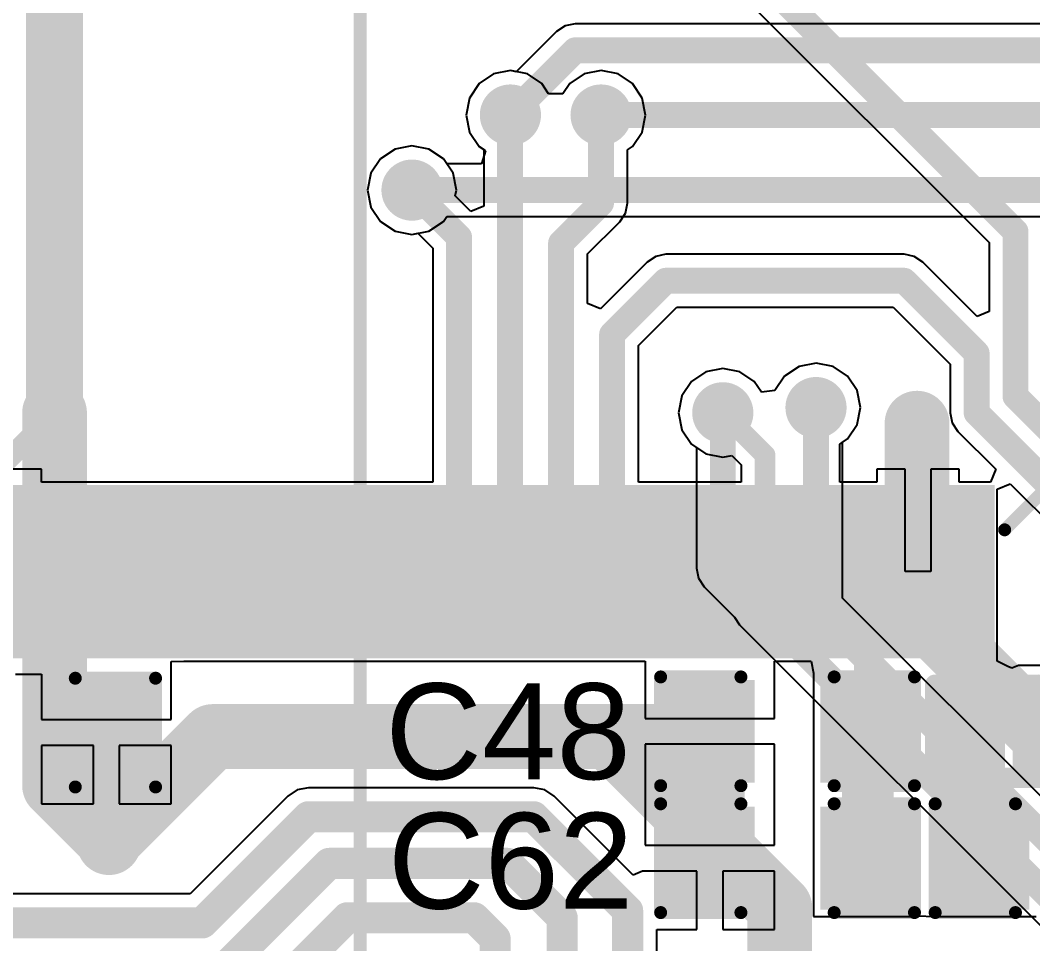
# Model space of a CAD drawing. Header units: millimetres. Extents: x -0.27 to 4.7, y -0.39 to 2.83.
# Drawn here: x 2.8507 to 3.2417, y 0.847 to 1.2036 of the extents above; entities that cross this region are included whole.
import ezdxf

# ---------------------------------------------------------------- set-up
doc = ezdxf.new("R2010")
doc.units = ezdxf.units.MM
doc.header["$MEASUREMENT"] = 0
for name, color, linetype in [('BottomLayer', 5, 'Continuous'), ('BottomSolder', 6, 'Continuous'), ('TopLayer', 1, 'Continuous'), ('TopOverlay', 2, 'Continuous'), ('TopPaste', 8, 'Continuous'), ('TopSolder', 216, 'Continuous'), ('ViaHoleLayer', 16, 'Continuous')]:
    doc.layers.add(name, color=color, linetype=linetype)
doc.styles.add('Arial', font='arial.ttf', dxfattribs={"height": 0.2})

# ---------------------------------------------------------------- blocks, each defined once
blk = doc.blocks.new('ZIO_101954_8')
at = {"layer": 'TopOverlay', "const_width": 0.005}
blk.add_lwpolyline([(0.719, -1.74), (0.719, 0.057)], dxfattribs=at)
blk = doc.blocks.new('IND_0402_11')
at = {"layer": 'TopLayer'}
for points in [[(-0.02165, 0.01181), (-0.00591, 0.01181), (-0.00591, -0.01181), (-0.02165, -0.01181)], [(0.00591, 0.01181), (0.02165, 0.01181), (0.02165, -0.01181), (0.00591, -0.01181)]]:
    blk.add_hatch(color=1, dxfattribs=at).paths.add_polyline_path(points)
at = {"layer": 'TopPaste'}
for points in [[(-0.02165, 0.01181), (-0.00591, 0.01181), (-0.00591, -0.01181), (-0.02165, -0.01181)], [(0.00591, 0.01181), (0.02165, 0.01181), (0.02165, -0.01181), (0.00591, -0.01181)]]:
    blk.add_hatch(color=8, dxfattribs=at).paths.add_polyline_path(points)
at = {"layer": 'TopSolder'}
for points in [[(-0.02565, 0.01581), (-0.00191, 0.01581), (-0.00191, -0.01581), (-0.02565, -0.01581)], [(0.00191, 0.01581), (0.02565, 0.01581), (0.02565, -0.01581), (0.00191, -0.01581)]]:
    blk.add_hatch(color=216, dxfattribs=at).paths.add_polyline_path(points)
at = {"layer": 'TopOverlay', "const_width": 0.00787}
for points in [[(-0.028, 0.018), (-0.028, -0.018)], [(-0.012, 0.018), (-0.028, 0.018)], [(0.028, 0.018), (-0.012, 0.018)], [(0.028, 0.018), (0.028, -0.018)], [(-0.012, -0.018), (-0.028, -0.018)], [(0.028, -0.018), (-0.012, -0.018)]]:
    blk.add_lwpolyline(points, dxfattribs=at)
at = {"layer": 'TopOverlay', "const_width": 0.00394}
for points in [[(-0.02997, 0.018, 1), (-0.02603, 0.018, 1)], [(-0.02997, 0.018, 1), (-0.02603, 0.018, 1)], [(-0.01397, 0.018, 1), (-0.01003, 0.018, 1)], [(-0.01397, 0.018, 1), (-0.01003, 0.018, 1)], [(0.02603, 0.018, 1), (0.02997, 0.018, 1)], [(0.02603, 0.018, 1), (0.02997, 0.018, 1)], [(-0.02997, -0.018, 1), (-0.02603, -0.018, 1)], [(-0.02997, -0.018, 1), (-0.02603, -0.018, 1)], [(-0.01397, -0.018, 1), (-0.01003, -0.018, 1)], [(-0.01397, -0.018, 1), (-0.01003, -0.018, 1)], [(0.02603, -0.018, 1), (0.02997, -0.018, 1)], [(0.02603, -0.018, 1), (0.02997, -0.018, 1)]]:
    blk.add_lwpolyline(points, format="xyb", close=True, dxfattribs=at)
blk = doc.blocks.new('C___0603_12')
at = {"layer": 'TopLayer'}
for points in [[(-0.015, 0.0175), (-0.015, -0.0175), (-0.045, -0.0175), (-0.045, 0.0175)], [(0.045, 0.0175), (0.045, -0.0175), (0.015, -0.0175), (0.015, 0.0175)]]:
    blk.add_hatch(color=1, dxfattribs=at).paths.add_polyline_path(points)
at = {"layer": 'TopPaste'}
for points in [[(-0.015, 0.0175), (-0.015, -0.0175), (-0.045, -0.0175), (-0.045, 0.0175)], [(0.045, 0.0175), (0.045, -0.0175), (0.015, -0.0175), (0.015, 0.0175)]]:
    blk.add_hatch(color=8, dxfattribs=at).paths.add_polyline_path(points)
at = {"layer": 'TopSolder'}
for points in [[(-0.01264, 0.01986), (-0.01264, -0.01986), (-0.04736, -0.01986), (-0.04736, 0.01986)], [(0.04736, 0.01986), (0.04736, -0.01986), (0.01264, -0.01986), (0.01264, 0.01986)]]:
    blk.add_hatch(color=216, dxfattribs=at).paths.add_polyline_path(points)
at = {"layer": 'TopOverlay', "const_width": 0.005}
for points in [[(-0.049, 0.021), (-0.049, -0.021)], [(-0.018, 0.021), (-0.049, 0.021)], [(0.049, 0.021), (0.018, 0.021)], [(0.049, 0.021), (0.049, -0.021)], [(-0.018, -0.021), (-0.049, -0.021)], [(0.049, -0.021), (0.018, -0.021)]]:
    blk.add_lwpolyline(points, dxfattribs=at)
at = {"layer": 'TopOverlay', "const_width": 0.0025}
for points in [[(-0.05025, 0.021, 1), (-0.04775, 0.021, 1)], [(-0.05025, 0.021, 1), (-0.04775, 0.021, 1)], [(-0.01925, 0.021, 1), (-0.01675, 0.021, 1)], [(0.01675, 0.021, 1), (0.01925, 0.021, 1)], [(0.04775, 0.021, 1), (0.05025, 0.021, 1)], [(0.04775, 0.021, 1), (0.05025, 0.021, 1)], [(-0.05025, -0.021, 1), (-0.04775, -0.021, 1)], [(-0.05025, -0.021, 1), (-0.04775, -0.021, 1)], [(-0.01925, -0.021, 1), (-0.01675, -0.021, 1)], [(0.01675, -0.021, 1), (0.01925, -0.021, 1)], [(0.04775, -0.021, 1), (0.05025, -0.021, 1)], [(0.04775, -0.021, 1), (0.05025, -0.021, 1)]]:
    blk.add_lwpolyline(points, format="xyb", close=True, dxfattribs=at)
blk = doc.blocks.new('C___0603_14')
at = {"layer": 'TopLayer'}
for points in [[(-0.015, 0.0175), (-0.015, -0.0175), (-0.045, -0.0175), (-0.045, 0.0175)], [(0.045, 0.0175), (0.045, -0.0175), (0.015, -0.0175), (0.015, 0.0175)]]:
    blk.add_hatch(color=1, dxfattribs=at).paths.add_polyline_path(points)
at = {"layer": 'TopPaste'}
for points in [[(-0.015, 0.0175), (-0.015, -0.0175), (-0.045, -0.0175), (-0.045, 0.0175)], [(0.045, 0.0175), (0.045, -0.0175), (0.015, -0.0175), (0.015, 0.0175)]]:
    blk.add_hatch(color=8, dxfattribs=at).paths.add_polyline_path(points)
at = {"layer": 'TopSolder'}
for points in [[(-0.01264, 0.01986), (-0.01264, -0.01986), (-0.04736, -0.01986), (-0.04736, 0.01986)], [(0.04736, 0.01986), (0.04736, -0.01986), (0.01264, -0.01986), (0.01264, 0.01986)]]:
    blk.add_hatch(color=216, dxfattribs=at).paths.add_polyline_path(points)
at = {"layer": 'TopOverlay', "const_width": 0.005}
for points in [[(-0.049, -0.021), (-0.049, 0.021)], [(-0.049, 0.021), (-0.018, 0.021)], [(0.018, 0.021), (0.049, 0.021)], [(0.049, -0.021), (0.049, 0.021)], [(-0.049, -0.021), (-0.018, -0.021)], [(0.018, -0.021), (0.049, -0.021)]]:
    blk.add_lwpolyline(points, dxfattribs=at)
at = {"layer": 'TopOverlay', "const_width": 0.0025}
for points in [[(-0.05025, 0.021, 1), (-0.04775, 0.021, 1)], [(-0.05025, 0.021, 1), (-0.04775, 0.021, 1)], [(-0.01925, 0.021, 1), (-0.01675, 0.021, 1)], [(0.01675, 0.021, 1), (0.01925, 0.021, 1)], [(0.04775, 0.021, 1), (0.05025, 0.021, 1)], [(0.04775, 0.021, 1), (0.05025, 0.021, 1)], [(-0.05025, -0.021, 1), (-0.04775, -0.021, 1)], [(-0.05025, -0.021, 1), (-0.04775, -0.021, 1)], [(-0.01925, -0.021, 1), (-0.01675, -0.021, 1)], [(0.01675, -0.021, 1), (0.01925, -0.021, 1)], [(0.04775, -0.021, 1), (0.05025, -0.021, 1)], [(0.04775, -0.021, 1), (0.05025, -0.021, 1)]]:
    blk.add_lwpolyline(points, format="xyb", close=True, dxfattribs=at)
blk = doc.blocks.new('TQFP_100_14_14__45')
at = {"layer": 'TopLayer'}
for points in [[(-0.23031, 0.33268), (-0.23031, 0.27362), (-0.24213, 0.27362), (-0.24213, 0.33268)], [(-0.21063, 0.33268), (-0.21063, 0.27362), (-0.22244, 0.27362), (-0.22244, 0.33268)], [(-0.19094, 0.33268), (-0.19094, 0.27362), (-0.20276, 0.27362), (-0.20276, 0.33268)], [(-0.17126, 0.33268), (-0.17126, 0.27362), (-0.18307, 0.27362), (-0.18307, 0.33268)], [(-0.15157, 0.33268), (-0.15157, 0.27362), (-0.16339, 0.27362), (-0.16339, 0.33268)], [(-0.13189, 0.33268), (-0.13189, 0.27362), (-0.1437, 0.27362), (-0.1437, 0.33268)], [(-0.1122, 0.33268), (-0.1122, 0.27362), (-0.12402, 0.27362), (-0.12402, 0.33268)], [(-0.09252, 0.33268), (-0.09252, 0.27362), (-0.10433, 0.27362), (-0.10433, 0.33268)], [(-0.07283, 0.33268), (-0.07283, 0.27362), (-0.08465, 0.27362), (-0.08465, 0.33268)], [(-0.05315, 0.33268), (-0.05315, 0.27362), (-0.06496, 0.27362), (-0.06496, 0.33268)], [(-0.03346, 0.33268), (-0.03346, 0.27362), (-0.04528, 0.27362), (-0.04528, 0.33268)], [(-0.01378, 0.33268), (-0.01378, 0.27362), (-0.02559, 0.27362), (-0.02559, 0.33268)], [(0.00591, 0.33268), (0.00591, 0.27362), (-0.00591, 0.27362), (-0.00591, 0.33268)], [(0.02559, 0.33268), (0.02559, 0.27362), (0.01378, 0.27362), (0.01378, 0.33268)], [(0.04528, 0.33268), (0.04528, 0.27362), (0.03346, 0.27362), (0.03346, 0.33268)], [(0.06496, 0.33268), (0.06496, 0.27362), (0.05315, 0.27362), (0.05315, 0.33268)], [(0.08465, 0.33268), (0.08465, 0.27362), (0.07283, 0.27362), (0.07283, 0.33268)], [(0.10433, 0.33268), (0.10433, 0.27362), (0.09252, 0.27362), (0.09252, 0.33268)], [(0.12402, 0.33268), (0.12402, 0.27362), (0.1122, 0.27362), (0.1122, 0.33268)]]:
    blk.add_hatch(color=1, dxfattribs=at).paths.add_polyline_path(points)
at = {"layer": 'TopPaste'}
for points in [[(-0.23031, 0.33268), (-0.23031, 0.27362), (-0.24213, 0.27362), (-0.24213, 0.33268)], [(-0.21063, 0.33268), (-0.21063, 0.27362), (-0.22244, 0.27362), (-0.22244, 0.33268)], [(-0.19094, 0.33268), (-0.19094, 0.27362), (-0.20276, 0.27362), (-0.20276, 0.33268)], [(-0.17126, 0.33268), (-0.17126, 0.27362), (-0.18307, 0.27362), (-0.18307, 0.33268)], [(-0.15157, 0.33268), (-0.15157, 0.27362), (-0.16339, 0.27362), (-0.16339, 0.33268)], [(-0.13189, 0.33268), (-0.13189, 0.27362), (-0.1437, 0.27362), (-0.1437, 0.33268)], [(-0.1122, 0.33268), (-0.1122, 0.27362), (-0.12402, 0.27362), (-0.12402, 0.33268)], [(-0.09252, 0.33268), (-0.09252, 0.27362), (-0.10433, 0.27362), (-0.10433, 0.33268)], [(-0.07283, 0.33268), (-0.07283, 0.27362), (-0.08465, 0.27362), (-0.08465, 0.33268)], [(-0.05315, 0.33268), (-0.05315, 0.27362), (-0.06496, 0.27362), (-0.06496, 0.33268)], [(-0.03346, 0.33268), (-0.03346, 0.27362), (-0.04528, 0.27362), (-0.04528, 0.33268)], [(-0.01378, 0.33268), (-0.01378, 0.27362), (-0.02559, 0.27362), (-0.02559, 0.33268)], [(0.00591, 0.33268), (0.00591, 0.27362), (-0.00591, 0.27362), (-0.00591, 0.33268)], [(0.02559, 0.33268), (0.02559, 0.27362), (0.01378, 0.27362), (0.01378, 0.33268)], [(0.04528, 0.33268), (0.04528, 0.27362), (0.03346, 0.27362), (0.03346, 0.33268)], [(0.06496, 0.33268), (0.06496, 0.27362), (0.05315, 0.27362), (0.05315, 0.33268)], [(0.08465, 0.33268), (0.08465, 0.27362), (0.07283, 0.27362), (0.07283, 0.33268)], [(0.10433, 0.33268), (0.10433, 0.27362), (0.09252, 0.27362), (0.09252, 0.33268)], [(0.12402, 0.33268), (0.12402, 0.27362), (0.1122, 0.27362), (0.1122, 0.33268)]]:
    blk.add_hatch(color=8, dxfattribs=at).paths.add_polyline_path(points)
at = {"layer": 'TopSolder'}
for points in [[(-0.22631, 0.33668), (-0.22631, 0.26962), (-0.24613, 0.26962), (-0.24613, 0.33668)], [(-0.20663, 0.33668), (-0.20663, 0.26962), (-0.22644, 0.26962), (-0.22644, 0.33668)], [(-0.18694, 0.33668), (-0.18694, 0.26962), (-0.20676, 0.26962), (-0.20676, 0.33668)], [(-0.16726, 0.33668), (-0.16726, 0.26962), (-0.18707, 0.26962), (-0.18707, 0.33668)], [(-0.14757, 0.33668), (-0.14757, 0.26962), (-0.16739, 0.26962), (-0.16739, 0.33668)], [(-0.12789, 0.33668), (-0.12789, 0.26962), (-0.1477, 0.26962), (-0.1477, 0.33668)], [(-0.1082, 0.33668), (-0.1082, 0.26962), (-0.12802, 0.26962), (-0.12802, 0.33668)], [(-0.08852, 0.33668), (-0.08852, 0.26962), (-0.10833, 0.26962), (-0.10833, 0.33668)], [(-0.06883, 0.33668), (-0.06883, 0.26962), (-0.08865, 0.26962), (-0.08865, 0.33668)], [(-0.04915, 0.33668), (-0.04915, 0.26962), (-0.06896, 0.26962), (-0.06896, 0.33668)], [(-0.02946, 0.33668), (-0.02946, 0.26962), (-0.04928, 0.26962), (-0.04928, 0.33668)], [(-0.00978, 0.33668), (-0.00978, 0.26962), (-0.02959, 0.26962), (-0.02959, 0.33668)], [(0.00991, 0.33668), (0.00991, 0.26962), (-0.00991, 0.26962), (-0.00991, 0.33668)], [(0.02959, 0.33668), (0.02959, 0.26962), (0.00978, 0.26962), (0.00978, 0.33668)], [(0.04928, 0.33668), (0.04928, 0.26962), (0.02946, 0.26962), (0.02946, 0.33668)], [(0.06896, 0.33668), (0.06896, 0.26962), (0.04915, 0.26962), (0.04915, 0.33668)], [(0.08865, 0.33668), (0.08865, 0.26962), (0.06883, 0.26962), (0.06883, 0.33668)], [(0.10833, 0.33668), (0.10833, 0.26962), (0.08852, 0.26962), (0.08852, 0.33668)], [(0.12802, 0.33668), (0.12802, 0.26962), (0.1082, 0.26962), (0.1082, 0.33668)], [(0.1477, 0.33668), (0.1477, 0.26962), (0.12789, 0.26962), (0.12789, 0.33668)]]:
    blk.add_hatch(color=216, dxfattribs=at).paths.add_polyline_path(points)
at = {"layer": 'TopOverlay', "const_width": 0.005}
blk.add_lwpolyline([(-0.25, 0.287), (-0.284, 0.253)], dxfattribs=at)
at = {"layer": 'TopOverlay', "const_width": 0.0025}
blk.add_lwpolyline([(-0.25125, 0.287, 1), (-0.24875, 0.287, 1)], format="xyb", close=True, dxfattribs=at)
blk = doc.blocks.new('C___0603_170')
at = {"layer": 'TopLayer'}
for points in [[(-0.015, 0.0175), (-0.015, -0.0175), (-0.045, -0.0175), (-0.045, 0.0175)], [(0.045, 0.0175), (0.045, -0.0175), (0.015, -0.0175), (0.015, 0.0175)]]:
    blk.add_hatch(color=1, dxfattribs=at).paths.add_polyline_path(points)
at = {"layer": 'TopPaste'}
for points in [[(-0.015, 0.0175), (-0.015, -0.0175), (-0.045, -0.0175), (-0.045, 0.0175)], [(0.045, 0.0175), (0.045, -0.0175), (0.015, -0.0175), (0.015, 0.0175)]]:
    blk.add_hatch(color=8, dxfattribs=at).paths.add_polyline_path(points)
at = {"layer": 'TopSolder'}
for points in [[(-0.01264, 0.01986), (-0.01264, -0.01986), (-0.04736, -0.01986), (-0.04736, 0.01986)], [(0.04736, 0.01986), (0.04736, -0.01986), (0.01264, -0.01986), (0.01264, 0.01986)]]:
    blk.add_hatch(color=216, dxfattribs=at).paths.add_polyline_path(points)
at = {"layer": 'TopOverlay', "const_width": 0.005}
for points in [[(-0.018, 0.021), (-0.049, 0.021)], [(-0.049, 0.021), (-0.049, -0.021)], [(0.049, 0.021), (0.018, 0.021)], [(0.049, 0.021), (0.049, -0.021)], [(-0.018, -0.021), (-0.049, -0.021)], [(0.049, -0.021), (0.018, -0.021)]]:
    blk.add_lwpolyline(points, dxfattribs=at)
at = {"layer": 'TopOverlay', "const_width": 0.0025}
for points in [[(-0.05025, 0.021, 1), (-0.04775, 0.021, 1)], [(-0.05025, 0.021, 1), (-0.04775, 0.021, 1)], [(-0.01925, 0.021, 1), (-0.01675, 0.021, 1)], [(0.01675, 0.021, 1), (0.01925, 0.021, 1)], [(0.04775, 0.021, 1), (0.05025, 0.021, 1)], [(0.04775, 0.021, 1), (0.05025, 0.021, 1)], [(-0.05025, -0.021, 1), (-0.04775, -0.021, 1)], [(-0.05025, -0.021, 1), (-0.04775, -0.021, 1)], [(-0.01925, -0.021, 1), (-0.01675, -0.021, 1)], [(0.01675, -0.021, 1), (0.01925, -0.021, 1)], [(0.04775, -0.021, 1), (0.05025, -0.021, 1)], [(0.04775, -0.021, 1), (0.05025, -0.021, 1)]]:
    blk.add_lwpolyline(points, format="xyb", close=True, dxfattribs=at)
blk = doc.blocks.new('C___0603_172')
at = {"layer": 'TopLayer'}
for points in [[(-0.015, 0.0175), (-0.015, -0.0175), (-0.045, -0.0175), (-0.045, 0.0175)], [(0.045, 0.0175), (0.045, -0.0175), (0.015, -0.0175), (0.015, 0.0175)]]:
    blk.add_hatch(color=1, dxfattribs=at).paths.add_polyline_path(points)
at = {"layer": 'TopPaste'}
for points in [[(-0.015, 0.0175), (-0.015, -0.0175), (-0.045, -0.0175), (-0.045, 0.0175)], [(0.045, 0.0175), (0.045, -0.0175), (0.015, -0.0175), (0.015, 0.0175)]]:
    blk.add_hatch(color=8, dxfattribs=at).paths.add_polyline_path(points)
at = {"layer": 'TopSolder'}
for points in [[(-0.01264, 0.01986), (-0.01264, -0.01986), (-0.04736, -0.01986), (-0.04736, 0.01986)], [(0.04736, 0.01986), (0.04736, -0.01986), (0.01264, -0.01986), (0.01264, 0.01986)]]:
    blk.add_hatch(color=216, dxfattribs=at).paths.add_polyline_path(points)
at = {"layer": 'TopOverlay', "const_width": 0.005}
for points in [[(-0.049, -0.021), (-0.049, 0.021)], [(-0.049, 0.021), (-0.018, 0.021)], [(0.018, 0.021), (0.049, 0.021)], [(0.049, -0.021), (0.049, 0.021)], [(-0.049, -0.021), (-0.018, -0.021)], [(0.018, -0.021), (0.049, -0.021)]]:
    blk.add_lwpolyline(points, dxfattribs=at)
at = {"layer": 'TopOverlay', "const_width": 0.0025}
for points in [[(-0.05025, 0.021, 1), (-0.04775, 0.021, 1)], [(-0.05025, 0.021, 1), (-0.04775, 0.021, 1)], [(-0.01925, 0.021, 1), (-0.01675, 0.021, 1)], [(0.01675, 0.021, 1), (0.01925, 0.021, 1)], [(0.04775, 0.021, 1), (0.05025, 0.021, 1)], [(0.04775, 0.021, 1), (0.05025, 0.021, 1)], [(-0.05025, -0.021, 1), (-0.04775, -0.021, 1)], [(-0.05025, -0.021, 1), (-0.04775, -0.021, 1)], [(-0.01925, -0.021, 1), (-0.01675, -0.021, 1)], [(0.01675, -0.021, 1), (0.01925, -0.021, 1)], [(0.04775, -0.021, 1), (0.05025, -0.021, 1)], [(0.04775, -0.021, 1), (0.05025, -0.021, 1)]]:
    blk.add_lwpolyline(points, format="xyb", close=True, dxfattribs=at)

msp = doc.modelspace()

# ---------------------------------------------------------------- hatches: boundary and pattern name
at = {"layer": 'BottomLayer'}
h = msp.add_hatch(color=5, dxfattribs=at)
edge = h.paths.add_edge_path()
edge.add_arc((3.04, 1.167), 0.01181, 0, 360)
h = msp.add_hatch(color=5, dxfattribs=at)
edge = h.paths.add_edge_path()
edge.add_arc((3.075, 1.167), 0.01181, 0, 360)
h = msp.add_hatch(color=5, dxfattribs=at)
edge = h.paths.add_edge_path()
edge.add_arc((3.002, 1.138), 0.01181, 0, 360)
h = msp.add_hatch(color=5, dxfattribs=at)
edge = h.paths.add_edge_path()
edge.add_arc((2.864, 1.052), 0.01181, 0, 360)
h = msp.add_hatch(color=5, dxfattribs=at)
edge = h.paths.add_edge_path()
edge.add_arc((3.122, 1.052), 0.01181, 0, 360)
h = msp.add_hatch(color=5, dxfattribs=at)
edge = h.paths.add_edge_path()
edge.add_arc((3.15799, 1.05401), 0.01181, 0, 360)
h = msp.add_hatch(color=5, dxfattribs=at)
edge = h.paths.add_edge_path()
edge.add_arc((3.197, 1.048), 0.01181, 0, 360)
h = msp.add_hatch(color=5, dxfattribs=at)
edge = h.paths.add_edge_path()
edge.add_arc((3.075, 0.927), 0.01181, 0, 360)
h = msp.add_hatch(color=5, dxfattribs=at)
edge = h.paths.add_edge_path()
edge.add_arc((2.885, 0.887), 0.01181, 0, 360)
at = {"layer": 'BottomSolder'}
h = msp.add_hatch(color=6, dxfattribs=at)
edge = h.paths.add_edge_path()
edge.add_arc((3.04, 1.167), 0.00591, 0, 360)
h = msp.add_hatch(color=6, dxfattribs=at)
edge = h.paths.add_edge_path()
edge.add_arc((3.075, 1.167), 0.00591, 0, 360)
h = msp.add_hatch(color=6, dxfattribs=at)
edge = h.paths.add_edge_path()
edge.add_arc((3.002, 1.138), 0.00591, 0, 360)
h = msp.add_hatch(color=6, dxfattribs=at)
edge = h.paths.add_edge_path()
edge.add_arc((3.15799, 1.05401), 0.00591, 0, 360)
h = msp.add_hatch(color=6, dxfattribs=at)
edge = h.paths.add_edge_path()
edge.add_arc((2.864, 1.052), 0.00591, 0, 360)
h = msp.add_hatch(color=6, dxfattribs=at)
edge = h.paths.add_edge_path()
edge.add_arc((3.122, 1.052), 0.00591, 0, 360)
h = msp.add_hatch(color=6, dxfattribs=at)
edge = h.paths.add_edge_path()
edge.add_arc((3.197, 1.048), 0.00591, 0, 360)
h = msp.add_hatch(color=6, dxfattribs=at)
edge = h.paths.add_edge_path()
edge.add_arc((3.075, 0.927), 0.00591, 0, 360)
h = msp.add_hatch(color=6, dxfattribs=at)
edge = h.paths.add_edge_path()
edge.add_arc((2.885, 0.887), 0.00591, 0, 360)
at = {"layer": 'TopLayer'}
h = msp.add_hatch(color=1, dxfattribs=at)
edge = h.paths.add_edge_path()
edge.add_arc((3.04, 1.167), 0.01181, 0, 360)
h = msp.add_hatch(color=1, dxfattribs=at)
edge = h.paths.add_edge_path()
edge.add_arc((3.075, 1.167), 0.01181, 0, 360)
h = msp.add_hatch(color=1, dxfattribs=at)
edge = h.paths.add_edge_path()
edge.add_arc((3.002, 1.138), 0.01181, 0, 360)
h = msp.add_hatch(color=1, dxfattribs=at)
edge = h.paths.add_edge_path()
edge.add_arc((2.864, 1.052), 0.01181, 0, 360)
h = msp.add_hatch(color=1, dxfattribs=at)
edge = h.paths.add_edge_path()
edge.add_arc((3.122, 1.052), 0.01181, 0, 360)
h = msp.add_hatch(color=1, dxfattribs=at)
edge = h.paths.add_edge_path()
edge.add_arc((3.15799, 1.05401), 0.01181, 0, 360)
h = msp.add_hatch(color=1, dxfattribs=at)
edge = h.paths.add_edge_path()
edge.add_arc((3.197, 1.048), 0.01181, 0, 360)
for points in [[(3.204, 0.949), (3.204, 0.863), (3.231, 0.863), (3.231, 0.949)], [(3.23618, 0.90905), (3.377, 0.90905), (3.377, 0.949), (3.23618, 0.949)]]:
    msp.add_hatch(color=1, dxfattribs=at).paths.add_polyline_path(points)
h = msp.add_hatch(color=1, dxfattribs=at)
edge = h.paths.add_edge_path()
edge.add_arc((3.075, 0.927), 0.01181, 0, 360)
h = msp.add_hatch(color=1, dxfattribs=at)
edge = h.paths.add_edge_path()
edge.add_arc((2.885, 0.887), 0.01181, 0, 360)
at = {"layer": 'TopSolder'}
h = msp.add_hatch(color=216, dxfattribs=at)
edge = h.paths.add_edge_path()
edge.add_arc((3.04, 1.167), 0.00591, 0, 360)
h = msp.add_hatch(color=216, dxfattribs=at)
edge = h.paths.add_edge_path()
edge.add_arc((3.075, 1.167), 0.00591, 0, 360)
h = msp.add_hatch(color=216, dxfattribs=at)
edge = h.paths.add_edge_path()
edge.add_arc((3.002, 1.138), 0.00591, 0, 360)
h = msp.add_hatch(color=216, dxfattribs=at)
edge = h.paths.add_edge_path()
edge.add_arc((3.15799, 1.05401), 0.00591, 0, 360)
h = msp.add_hatch(color=216, dxfattribs=at)
edge = h.paths.add_edge_path()
edge.add_arc((2.864, 1.052), 0.00591, 0, 360)
h = msp.add_hatch(color=216, dxfattribs=at)
edge = h.paths.add_edge_path()
edge.add_arc((3.122, 1.052), 0.00591, 0, 360)
h = msp.add_hatch(color=216, dxfattribs=at)
edge = h.paths.add_edge_path()
edge.add_arc((3.197, 1.048), 0.00591, 0, 360)
h = msp.add_hatch(color=216, dxfattribs=at)
edge = h.paths.add_edge_path()
edge.add_arc((3.075, 0.927), 0.00591, 0, 360)
h = msp.add_hatch(color=216, dxfattribs=at)
edge = h.paths.add_edge_path()
edge.add_arc((2.885, 0.887), 0.00591, 0, 360)
at = {"layer": 'ViaHoleLayer'}
h = msp.add_hatch(color=16, dxfattribs=at)
edge = h.paths.add_edge_path()
edge.add_arc((3.04, 1.167), 0.00591, 0, 360)
h = msp.add_hatch(color=16, dxfattribs=at)
edge = h.paths.add_edge_path()
edge.add_arc((3.075, 1.167), 0.00591, 0, 360)
h = msp.add_hatch(color=16, dxfattribs=at)
edge = h.paths.add_edge_path()
edge.add_arc((3.002, 1.138), 0.00591, 0, 360)
h = msp.add_hatch(color=16, dxfattribs=at)
edge = h.paths.add_edge_path()
edge.add_arc((3.15799, 1.05401), 0.00591, 0, 360)
h = msp.add_hatch(color=16, dxfattribs=at)
edge = h.paths.add_edge_path()
edge.add_arc((2.864, 1.052), 0.00591, 0, 360)
h = msp.add_hatch(color=16, dxfattribs=at)
edge = h.paths.add_edge_path()
edge.add_arc((3.122, 1.052), 0.00591, 0, 360)
h = msp.add_hatch(color=16, dxfattribs=at)
edge = h.paths.add_edge_path()
edge.add_arc((3.197, 1.048), 0.00591, 0, 360)
h = msp.add_hatch(color=16, dxfattribs=at)
edge = h.paths.add_edge_path()
edge.add_arc((3.075, 0.927), 0.00591, 0, 360)
h = msp.add_hatch(color=16, dxfattribs=at)
edge = h.paths.add_edge_path()
edge.add_arc((2.885, 0.887), 0.00591, 0, 360)

# ---------------------------------------------------------------- linework, layer by layer
at = {"layer": 'BottomLayer'}
for p, q in [((3.0611, 1.20142), (3.05779, 1.19921)), ((3.065, 1.2022), (3.0611, 1.20142)), ((3.29285, 1.2022), (3.065, 1.2022)), ((3.05779, 1.19921), (3.04227, 1.18369)), ((3.03344, 1.18284), (3.02788, 1.17912)), ((3.04, 1.18414), (3.03344, 1.18284)), ((3.04227, 1.18369), (3.04, 1.18414)), ((3.02788, 1.17912), (3.02416, 1.17356)), ((3.02416, 1.17356), (3.02286, 1.167)), ((3.02286, 1.167), (3.02416, 1.16044)), ((3.02416, 1.16044), (3.02788, 1.15488)), ((2.99544, 1.15384), (2.98988, 1.15012)), ((3.002, 1.15514), (2.99544, 1.15384)), ((3.00856, 1.15384), (3.002, 1.15514)), ((3.01412, 1.15012), (3.00856, 1.15384)), ((3.02788, 1.15488), (3.0304, 1.1532)), ((2.98988, 1.15012), (2.98616, 1.14456)), ((3.01541, 1.1482), (3.01412, 1.15012)), ((3.0304, 1.1532), (3.02888, 1.1482)), ((3.02888, 1.1482), (3.01541, 1.1482)), ((2.98616, 1.14456), (2.98486, 1.138)), ((2.98486, 1.138), (2.98616, 1.13144)), ((2.98616, 1.13144), (2.98988, 1.12588)), ((2.98988, 1.12588), (2.99544, 1.12216)), ((3.00856, 1.12216), (3.01412, 1.12588)), ((3.01412, 1.12588), (3.01541, 1.1278)), ((3.01541, 1.1278), (3.2855, 1.1278)), ((2.99544, 1.12216), (3.002, 1.12086)), ((3.002, 1.12086), (3.00856, 1.12216)), ((3.15799, 1.07115), (3.15143, 1.06985)), ((3.16455, 1.06985), (3.15799, 1.07115)), ((3.11544, 1.06784), (3.10988, 1.06412)), ((3.122, 1.06914), (3.11544, 1.06784)), ((3.12856, 1.06784), (3.122, 1.06914)), ((3.13412, 1.06412), (3.12856, 1.06784)), ((3.15143, 1.06985), (3.14587, 1.06613)), ((3.17011, 1.06613), (3.16455, 1.06985)), ((3.10988, 1.06412), (3.10616, 1.05856)), ((3.13693, 1.05992), (3.13412, 1.06412)), ((3.14587, 1.06613), (3.14215, 1.06057)), ((3.17382, 1.06057), (3.17011, 1.06613)), ((3.14215, 1.06055), (3.13693, 1.05992)), ((3.14215, 1.06057), (3.14215, 1.06055)), ((3.17513, 1.05401), (3.17382, 1.06057)), ((3.10616, 1.05856), (3.10486, 1.052)), ((3.10486, 1.052), (3.10616, 1.04544)), ((3.17382, 1.04745), (3.17513, 1.05401)), ((3.10616, 1.04544), (3.10988, 1.03988)), ((3.17011, 1.04189), (3.17382, 1.04745)), ((3.10988, 1.03988), (3.1118, 1.03859)), ((3.16818, 1.04061), (3.17011, 1.04189)), ((3.16818, 0.98045), (3.16818, 1.04061)), ((3.1118, 1.03859), (3.1118, 0.992)), ((3.1118, 0.992), (3.11258, 0.9881)), ((3.11258, 0.9881), (3.11479, 0.98479)), ((3.11479, 0.98479), (3.12648, 0.9731)), ((3.35121, 0.79742), (3.16818, 0.98045)), ((3.12648, 0.9731), (3.1285, 0.97008)), ((3.1285, 0.97008), (3.3188, 0.77978))]:
    msp.add_line(p, q, dxfattribs=at)
for points, const_width in [([(3.04, 1.167), (3.065, 1.192)], 0.01), ([(3.065, 1.192), (3.29708, 1.192)], 0.01), ([(3.075, 1.167), (3.29329, 1.167)], 0.01), ([(3.002, 1.138), (3.2855, 1.138)], 0.01), ([(2.864, 0.908), (2.864, 1.052)], 0.025), ([(3.197, 0.976), (3.197, 1.048)], 0.025), ([(3.122, 0.992), (3.122, 1.052)], 0.01), ([(3.15799, 0.97623), (3.15799, 1.05401)], 0.01), ([(3.122, 0.992), (3.143, 0.971)], 0.01), ([(3.197, 0.976), (3.293, 0.88)], 0.025), ([(3.13571, 0.97729), (3.329, 0.784)], 0.01), ([(3.15799, 0.97623), (3.344, 0.79021)], 0.01), ([(2.885, 0.887), (2.925, 0.927)], 0.025), ([(2.925, 0.927), (3.075, 0.927)], 0.025), ([(3.075, 0.927), (3.078, 0.927)], 0.025), ([(3.078, 0.927), (3.144, 0.861)], 0.025), ([(2.864, 0.908), (2.885, 0.887)], 0.025), ([(3.144, 0.769), (3.144, 0.861)], 0.025)]:
    msp.add_lwpolyline(points, dxfattribs=dict(at, const_width=const_width))
for points, const_width in [([(3.0625, 1.192, 1), (3.0675, 1.192, 1)], 0.005), ([(3.0625, 1.192, 1), (3.0675, 1.192, 1)], 0.005), ([(3.0375, 1.167, 1), (3.0425, 1.167, 1)], 0.005), ([(3.0725, 1.167, 1), (3.0775, 1.167, 1)], 0.005), ([(2.9995, 1.138, 1), (3.0045, 1.138, 1)], 0.005), ([(2.85775, 1.052, 1), (2.87025, 1.052, 1)], 0.0125), ([(3.19075, 1.048, 1), (3.20325, 1.048, 1)], 0.0125), ([(3.1195, 1.052, 1), (3.1245, 1.052, 1)], 0.005), ([(3.15549, 1.05401, 1), (3.16049, 1.05401, 1)], 0.005), ([(3.1195, 0.992, 1), (3.1245, 0.992, 1)], 0.005), ([(3.1195, 0.992, 1), (3.1245, 0.992, 1)], 0.005), ([(3.19075, 0.976, 1), (3.20325, 0.976, 1)], 0.0125), ([(3.19075, 0.976, 1), (3.20325, 0.976, 1)], 0.0125), ([(3.13321, 0.97729, 1), (3.13821, 0.97729, 1)], 0.005), ([(3.15549, 0.97623, 1), (3.16049, 0.97623, 1)], 0.005), ([(3.15549, 0.97623, 1), (3.16049, 0.97623, 1)], 0.005), ([(3.1405, 0.971, 1), (3.1455, 0.971, 1)], 0.005), ([(2.91875, 0.927, 1), (2.93125, 0.927, 1)], 0.0125), ([(2.91875, 0.927, 1), (2.93125, 0.927, 1)], 0.0125), ([(3.06875, 0.927, 1), (3.08125, 0.927, 1)], 0.0125), ([(3.06875, 0.927, 1), (3.08125, 0.927, 1)], 0.0125), ([(3.07175, 0.927, 1), (3.08425, 0.927, 1)], 0.0125), ([(3.07175, 0.927, 1), (3.08425, 0.927, 1)], 0.0125), ([(2.85775, 0.908, 1), (2.87025, 0.908, 1)], 0.0125), ([(2.85775, 0.908, 1), (2.87025, 0.908, 1)], 0.0125), ([(2.87875, 0.887, 1), (2.89125, 0.887, 1)], 0.0125), ([(2.87875, 0.887, 1), (2.89125, 0.887, 1)], 0.0125), ([(3.13775, 0.861, 1), (3.15025, 0.861, 1)], 0.0125), ([(3.13775, 0.861, 1), (3.15025, 0.861, 1)], 0.0125)]:
    msp.add_lwpolyline(points, format="xyb", close=True, dxfattribs=dict(at, const_width=const_width))
at = {"layer": 'TopLayer'}
for p, q in [((2.94061, 1.40197), (3.2248, 1.11778)), ((3.03344, 1.18284), (3.02788, 1.17912)), ((3.04, 1.18414), (3.03344, 1.18284)), ((3.04656, 1.18284), (3.04, 1.18414)), ((3.05212, 1.17912), (3.04656, 1.18284)), ((3.06844, 1.18284), (3.06288, 1.17912)), ((3.075, 1.18414), (3.06844, 1.18284)), ((3.08156, 1.18284), (3.075, 1.18414)), ((3.08712, 1.17912), (3.08156, 1.18284)), ((3.02788, 1.17912), (3.02416, 1.17356)), ((3.05472, 1.17523), (3.05212, 1.17912)), ((3.06288, 1.17912), (3.06028, 1.17523)), ((3.09084, 1.17356), (3.08712, 1.17912)), ((3.02416, 1.17356), (3.02286, 1.167)), ((3.05492, 1.17515), (3.05472, 1.17523)), ((3.06008, 1.17515), (3.05492, 1.17515)), ((3.06028, 1.17523), (3.06008, 1.17515)), ((3.09214, 1.167), (3.09084, 1.17356)), ((3.02286, 1.167), (3.02416, 1.16044)), ((3.09084, 1.16044), (3.09214, 1.167)), ((3.02416, 1.16044), (3.02788, 1.15488)), ((3.08712, 1.15488), (3.09084, 1.16044)), ((2.99544, 1.15384), (2.98988, 1.15012)), ((3.002, 1.15514), (2.99544, 1.15384)), ((3.00856, 1.15384), (3.002, 1.15514)), ((3.01412, 1.15012), (3.00856, 1.15384)), ((3.02788, 1.15488), (3.02968, 1.15368)), ((3.02968, 1.15368), (3.02968, 1.13181)), ((3.0852, 1.15359), (3.08712, 1.15488)), ((3.0852, 1.133), (3.0852, 1.15359)), ((2.98988, 1.15012), (2.98616, 1.14456)), ((3.01784, 1.14456), (3.01412, 1.15012)), ((2.98616, 1.14456), (2.98486, 1.138)), ((3.01914, 1.138), (3.01784, 1.14456)), ((2.98486, 1.138), (2.98616, 1.13144)), ((3.01869, 1.13573), (3.01914, 1.138)), ((3.02468, 1.12974), (3.01869, 1.13573)), ((2.98616, 1.13144), (2.98988, 1.12588)), ((3.02968, 1.13181), (3.02468, 1.12974)), ((3.08442, 1.1291), (3.0852, 1.133)), ((2.98988, 1.12588), (2.99544, 1.12216)), ((3.08221, 1.12579), (3.08442, 1.1291)), ((2.99544, 1.12216), (3.002, 1.12086)), ((3.06976, 1.11334), (3.08221, 1.12579)), ((3.002, 1.12086), (3.00427, 1.12131)), ((3.00427, 1.12131), (3.01, 1.11558)), ((3.01, 1.11558), (3.01, 1.02518)), ((3.2248, 1.11778), (3.2248, 1.09115)), ((3.06976, 1.09425), (3.06976, 1.11334)), ((3.0961, 1.11242), (3.09279, 1.11021)), ((3.1, 1.1132), (3.0961, 1.11242)), ((3.192, 1.1132), (3.1, 1.1132)), ((3.1959, 1.11242), (3.192, 1.1132)), ((3.19921, 1.11021), (3.1959, 1.11242)), ((3.09279, 1.11021), (3.07476, 1.09218)), ((3.22018, 1.08923), (3.19921, 1.11021)), ((3.07476, 1.09218), (3.06976, 1.09425)), ((3.08944, 1.07802), (3.10422, 1.0928)), ((3.10422, 1.0928), (3.18778, 1.0928)), ((3.18778, 1.0928), (3.2098, 1.07078)), ((3.2248, 1.09115), (3.22018, 1.08923)), ((3.08944, 1.02518), (3.08944, 1.07802)), ((3.15799, 1.07115), (3.15143, 1.06985)), ((3.16455, 1.06985), (3.15799, 1.07115)), ((3.11544, 1.06784), (3.10988, 1.06412)), ((3.122, 1.06914), (3.11544, 1.06784)), ((3.12856, 1.06784), (3.122, 1.06914)), ((3.13412, 1.06412), (3.12856, 1.06784)), ((3.15143, 1.06985), (3.14587, 1.06613)), ((3.17011, 1.06613), (3.16455, 1.06985)), ((3.2098, 1.07078), (3.2098, 1.052)), ((3.10988, 1.06412), (3.10616, 1.05856)), ((3.13693, 1.05992), (3.13412, 1.06412)), ((3.14587, 1.06613), (3.14215, 1.06057)), ((3.17382, 1.06057), (3.17011, 1.06613)), ((3.14215, 1.06055), (3.13693, 1.05992)), ((3.14215, 1.06057), (3.14215, 1.06055)), ((3.17513, 1.05401), (3.17382, 1.06057)), ((3.10616, 1.05856), (3.10486, 1.052)), ((3.10486, 1.052), (3.10616, 1.04544)), ((3.17382, 1.04745), (3.17513, 1.05401)), ((3.2098, 1.052), (3.21058, 1.0481)), ((3.21058, 1.0481), (3.21279, 1.04479)), ((3.10616, 1.04544), (3.10988, 1.03988)), ((3.17011, 1.04189), (3.17382, 1.04745)), ((3.21279, 1.04479), (3.2274, 1.03018)), ((3.10988, 1.03988), (3.11544, 1.03616)), ((3.16716, 1.03993), (3.17011, 1.04189)), ((3.16716, 1.02518), (3.16716, 1.03993)), ((3.11544, 1.03616), (3.122, 1.03486)), ((3.122, 1.03486), (3.12547, 1.03555)), ((3.12547, 1.03555), (3.12913, 1.0319)), ((2.85893, 1.03018), (2.84803, 1.03018)), ((2.85893, 1.02518), (2.85893, 1.03018)), ((3.12913, 1.0319), (3.12913, 1.02518)), ((3.19236, 1.03018), (3.18145, 1.03018)), ((3.18145, 1.03018), (3.18145, 1.02518)), ((3.19236, 0.99065), (3.19236, 1.03018)), ((3.21326, 1.03018), (3.20236, 1.03018)), ((3.20236, 1.03018), (3.20236, 0.99065)), ((3.21326, 1.02518), (3.21326, 1.03018)), ((3.2274, 1.03018), (3.22533, 1.02518)), ((3.01, 1.02518), (2.85893, 1.02518)), ((3.12913, 1.02518), (3.08944, 1.02518)), ((3.18145, 1.02518), (3.16716, 1.02518)), ((3.22533, 1.02518), (3.21326, 1.02518)), ((3.22795, 1.02256), (3.23295, 1.02463)), ((3.23295, 1.02463), (3.26579, 0.99179)), ((3.22795, 0.95612), (3.22795, 1.02256)), ((3.20236, 0.99065), (3.19236, 0.99065)), ((2.909, 0.956), (2.91395, 0.95612)), ((2.909, 0.9335), (2.909, 0.956)), ((2.91395, 0.95612), (3.092, 0.95612)), ((3.092, 0.95612), (3.092, 0.934)), ((3.142, 0.934), (3.142, 0.95612)), ((3.142, 0.95612), (3.15609, 0.95612)), ((3.15609, 0.95612), (3.157, 0.9515)), ((3.23206, 0.95397), (3.22795, 0.95612)), ((3.23359, 0.95334), (3.23206, 0.95397)), ((3.23618, 0.95441), (3.23359, 0.95334)), ((3.377, 0.95441), (3.23618, 0.95441)), ((2.84895, 0.95112), (2.85893, 0.95112)), ((2.85893, 0.95112), (2.859, 0.94615)), ((3.157, 0.9515), (3.157, 0.9515)), ((3.157, 0.9515), (3.157, 0.9065)), ((2.859, 0.94615), (2.859, 0.9335)), ((2.859, 0.9335), (2.884, 0.9335)), ((2.884, 0.9335), (2.909, 0.9335)), ((3.092, 0.934), (3.117, 0.934)), ((3.117, 0.934), (3.142, 0.934)), ((2.879, 0.9235), (2.859, 0.9235)), ((2.859, 0.9235), (2.859, 0.901)), ((2.879, 0.901), (2.879, 0.9235)), ((2.909, 0.9235), (2.889, 0.9235)), ((2.889, 0.9235), (2.889, 0.901)), ((2.909, 0.901), (2.909, 0.9235)), ((3.117, 0.924), (3.092, 0.924)), ((3.092, 0.924), (3.092, 0.9015)), ((3.142, 0.924), (3.117, 0.924)), ((3.142, 0.9015), (3.142, 0.924)), ((2.962, 0.90722), (2.95771, 0.90636)), ((3.049, 0.90722), (2.962, 0.90722)), ((2.962, 0.90722), (2.962, 0.90722)), ((3.05329, 0.90636), (3.049, 0.90722)), ((3.049, 0.90722), (3.049, 0.90722)), ((2.95407, 0.90393), (2.91635, 0.86622)), ((2.95771, 0.90636), (2.95407, 0.90393)), ((2.95407, 0.90393), (2.95407, 0.90393)), ((3.05693, 0.90393), (3.05329, 0.90636)), ((3.08738, 0.87348), (3.05693, 0.90393)), ((3.157, 0.9065), (3.157, 0.9065)), ((3.157, 0.9065), (3.157, 0.9025)), ((2.859, 0.901), (2.879, 0.901)), ((2.889, 0.901), (2.909, 0.901)), ((3.092, 0.9015), (3.092, 0.885)), ((3.142, 0.885), (3.142, 0.9015)), ((3.157, 0.9025), (3.157, 0.9025)), ((3.157, 0.9025), (3.157, 0.8575)), ((3.092, 0.885), (3.117, 0.885)), ((3.117, 0.885), (3.142, 0.885)), ((3.09105, 0.875), (3.08738, 0.87348)), ((3.112, 0.875), (3.09105, 0.875)), ((3.112, 0.8525), (3.112, 0.875)), ((3.142, 0.875), (3.122, 0.875)), ((3.122, 0.875), (3.122, 0.8525)), ((3.142, 0.8525), (3.142, 0.875)), ((2.91635, 0.86622), (2.70965, 0.86622)), ((3.157, 0.8575), (3.197, 0.8575)), ((3.197, 0.8575), (3.198, 0.85768)), ((3.197, 0.8575), (3.197, 0.8575)), ((3.198, 0.85768), (3.203, 0.8575)), ((3.203, 0.8575), (3.203, 0.8575)), ((3.203, 0.8575), (3.243, 0.8575)), ((3.09649, 0.84108), (3.09649, 0.8525)), ((3.09649, 0.8525), (3.112, 0.8525)), ((3.122, 0.8525), (3.142, 0.8525))]:
    msp.add_line(p, q, dxfattribs=at)
for points, const_width in [([(2.94483, 1.41217), (3.235, 1.122)], 0.01), ([(2.864, 1.052), (2.864, 1.216)], 0.022), ([(3.03988, 1.16588), (3.04, 1.166)], 0.01), ([(3.03988, 0.99065), (3.03988, 1.16588)], 0.01), ([(3.075, 1.133), (3.075, 1.167)], 0.01), ([(3.001, 1.139), (3.002, 1.138)], 0.01), ([(3.002, 1.138), (3.02019, 1.11981)], 0.01), ([(3.05956, 1.11756), (3.075, 1.133)], 0.01), ([(3.235, 1.05839), (3.235, 1.122)], 0.01), ([(3.02019, 0.99065), (3.02019, 1.11981)], 0.01), ([(3.05956, 0.99065), (3.05956, 1.11756)], 0.01), ([(3.07925, 1.08225), (3.1, 1.103)], 0.01), ([(3.1, 1.103), (3.192, 1.103)], 0.01), ([(3.192, 1.103), (3.22, 1.075)], 0.01), ([(3.07925, 0.99065), (3.07925, 1.08225)], 0.01), ([(3.22, 1.052), (3.22, 1.075)], 0.01), ([(3.235, 1.05839), (3.26844, 1.02495)], 0.01), ([(2.843, 1.031), (2.864, 1.052)], 0.008), ([(3.122, 1.052), (3.1383, 1.0357)], 0.008), ([(3.15799, 0.99065), (3.15799, 1.05401)], 0.008), ([(3.22, 1.052), (3.273, 0.999)], 0.01), ([(3.197, 1.048), (3.19736, 1.04764)], 0.008), ([(3.19736, 0.99065), (3.19736, 1.04764)], 0.008), ([(3.1383, 0.99065), (3.1383, 1.0357)], 0.008), ([(3.17767, 0.91867), (3.17767, 0.99065)], 0.01), ([(3.21704, 0.92504), (3.21704, 0.99065)], 0.01), ([(2.884, 0.9285), (2.885, 0.9275)], 0.025), ([(2.885, 0.887), (2.885, 0.9275)], 0.025), ([(3.075, 0.927), (3.1155, 0.927)], 0.025), ([(3.1155, 0.927), (3.118, 0.9245)], 0.025), ([(3.118, 0.9245), (3.118, 0.929)], 0.025), ([(3.178, 0.88), (3.178, 0.929)], 0.02), ([(3.118, 0.875), (3.118, 0.9245)], 0.025), ([(3.21822, 0.87978), (3.21822, 0.929)], 0.01), ([(3.177, 0.918), (3.17767, 0.91867)], 0.01), ([(2.885, 0.886), (2.885, 0.887)], 0.025), ([(2.921, 0.855), (2.962, 0.896)], 0.012), ([(2.962, 0.896), (3.049, 0.896)], 0.012), ([(3.049, 0.896), (3.08527, 0.85973)], 0.012), ([(2.928, 0.836), (2.97, 0.878)], 0.012), ([(2.97, 0.878), (3.039, 0.878)], 0.012), ([(3.039, 0.878), (3.06, 0.857)], 0.012), ([(3.178, 0.87), (3.178, 0.88)], 0.01), ([(3.21822, 0.87978), (3.22, 0.878)], 0.01), ([(3.217, 0.875), (3.21804, 0.87604)], 0.01), ([(3.178, 0.87), (3.179, 0.869)], 0.01), ([(3.08527, 0.81541), (3.08527, 0.85973)], 0.012), ([(2.705, 0.855), (2.921, 0.855)], 0.012), ([(2.935, 0.815), (2.977, 0.857)], 0.012), ([(2.977, 0.857), (3.026, 0.857)], 0.012), ([(3.026, 0.857), (3.03409, 0.84891)], 0.012), ([(3.06, 0.802), (3.06, 0.857)], 0.012), ([(3.03409, 0.81542), (3.03409, 0.84891)], 0.012)]:
    msp.add_lwpolyline(points, dxfattribs=dict(at, const_width=const_width))
for points, const_width in [([(3.03738, 1.16588, 1), (3.04238, 1.16588, 1)], 0.005), ([(3.03738, 1.16588, 1), (3.04238, 1.16588, 1)], 0.005), ([(3.0375, 1.166, 1), (3.0425, 1.166, 1)], 0.005), ([(3.0725, 1.167, 1), (3.0775, 1.167, 1)], 0.005), ([(2.9985, 1.139, 1), (3.0035, 1.139, 1)], 0.005), ([(2.9995, 1.138, 1), (3.0045, 1.138, 1)], 0.005), ([(2.9995, 1.138, 1), (3.0045, 1.138, 1)], 0.005), ([(3.0725, 1.133, 1), (3.0775, 1.133, 1)], 0.005), ([(3.0725, 1.133, 1), (3.0775, 1.133, 1)], 0.005), ([(3.2325, 1.122, 1), (3.2375, 1.122, 1)], 0.005), ([(3.2325, 1.122, 1), (3.2375, 1.122, 1)], 0.005), ([(3.01769, 1.11981, 1), (3.02269, 1.11981, 1)], 0.005), ([(3.01769, 1.11981, 1), (3.02269, 1.11981, 1)], 0.005), ([(3.05706, 1.11756, 1), (3.06206, 1.11756, 1)], 0.005), ([(3.05706, 1.11756, 1), (3.06206, 1.11756, 1)], 0.005), ([(3.0975, 1.103, 1), (3.1025, 1.103, 1)], 0.005), ([(3.0975, 1.103, 1), (3.1025, 1.103, 1)], 0.005), ([(3.1895, 1.103, 1), (3.1945, 1.103, 1)], 0.005), ([(3.1895, 1.103, 1), (3.1945, 1.103, 1)], 0.005), ([(3.07675, 1.08225, 1), (3.08175, 1.08225, 1)], 0.005), ([(3.07675, 1.08225, 1), (3.08175, 1.08225, 1)], 0.005), ([(3.2175, 1.075, 1), (3.2225, 1.075, 1)], 0.005), ([(3.2175, 1.075, 1), (3.2225, 1.075, 1)], 0.005), ([(3.2325, 1.05839, 1), (3.2375, 1.05839, 1)], 0.005), ([(3.2325, 1.05839, 1), (3.2375, 1.05839, 1)], 0.005), ([(2.8585, 1.052, 1), (2.8695, 1.052, 1)], 0.011), ([(2.862, 1.052, 1), (2.866, 1.052, 1)], 0.004), ([(3.12, 1.052, 1), (3.124, 1.052, 1)], 0.004), ([(3.15599, 1.05401, 1), (3.15999, 1.05401, 1)], 0.004), ([(3.2175, 1.052, 1), (3.2225, 1.052, 1)], 0.005), ([(3.2175, 1.052, 1), (3.2225, 1.052, 1)], 0.005), ([(3.195, 1.048, 1), (3.199, 1.048, 1)], 0.004), ([(3.19536, 1.04764, 1), (3.19936, 1.04764, 1)], 0.004), ([(3.19536, 1.04764, 1), (3.19936, 1.04764, 1)], 0.004), ([(3.1363, 1.0357, 1), (3.1403, 1.0357, 1)], 0.004), ([(3.1363, 1.0357, 1), (3.1403, 1.0357, 1)], 0.004), ([(3.01769, 0.99065, 1), (3.02269, 0.99065, 1)], 0.005), ([(3.03738, 0.99065, 1), (3.04238, 0.99065, 1)], 0.005), ([(3.05706, 0.99065, 1), (3.06206, 0.99065, 1)], 0.005), ([(3.07675, 0.99065, 1), (3.08175, 0.99065, 1)], 0.005), ([(3.1363, 0.99065, 1), (3.1403, 0.99065, 1)], 0.004), ([(3.15599, 0.99065, 1), (3.15999, 0.99065, 1)], 0.004), ([(3.17517, 0.99065, 1), (3.18017, 0.99065, 1)], 0.005), ([(3.19536, 0.99065, 1), (3.19936, 0.99065, 1)], 0.004), ([(3.21454, 0.99065, 1), (3.21954, 0.99065, 1)], 0.005), ([(2.87775, 0.9285, 1), (2.89025, 0.9285, 1)], 0.0125), ([(2.87875, 0.9275, 1), (2.89125, 0.9275, 1)], 0.0125), ([(2.87875, 0.9275, 1), (2.89125, 0.9275, 1)], 0.0125), ([(3.06875, 0.927, 1), (3.08125, 0.927, 1)], 0.0125), ([(3.10925, 0.927, 1), (3.12175, 0.927, 1)], 0.0125), ([(3.10925, 0.927, 1), (3.12175, 0.927, 1)], 0.0125), ([(3.11175, 0.929, 1), (3.12425, 0.929, 1)], 0.0125), ([(3.173, 0.929, 1), (3.183, 0.929, 1)], 0.01), ([(3.11175, 0.9245, 1), (3.12425, 0.9245, 1)], 0.0125), ([(3.11175, 0.9245, 1), (3.12425, 0.9245, 1)], 0.0125), ([(3.11175, 0.9245, 1), (3.12425, 0.9245, 1)], 0.0125), ([(3.21572, 0.929, 1), (3.22072, 0.929, 1)], 0.005), ([(3.21454, 0.92504, 1), (3.21954, 0.92504, 1)], 0.005), ([(3.1745, 0.918, 1), (3.1795, 0.918, 1)], 0.005), ([(3.17517, 0.91867, 1), (3.18017, 0.91867, 1)], 0.005), ([(3.17517, 0.91867, 1), (3.18017, 0.91867, 1)], 0.005), ([(2.87875, 0.887, 1), (2.89125, 0.887, 1)], 0.0125), ([(2.87875, 0.887, 1), (2.89125, 0.887, 1)], 0.0125), ([(2.959, 0.896, 1), (2.965, 0.896, 1)], 0.006), ([(2.959, 0.896, 1), (2.965, 0.896, 1)], 0.006), ([(3.046, 0.896, 1), (3.052, 0.896, 1)], 0.006), ([(3.046, 0.896, 1), (3.052, 0.896, 1)], 0.006), ([(2.87875, 0.886, 1), (2.89125, 0.886, 1)], 0.0125), ([(3.11175, 0.875, 1), (3.12425, 0.875, 1)], 0.0125), ([(3.173, 0.88, 1), (3.183, 0.88, 1)], 0.01), ([(2.967, 0.878, 1), (2.973, 0.878, 1)], 0.006), ([(2.967, 0.878, 1), (2.973, 0.878, 1)], 0.006), ([(3.036, 0.878, 1), (3.042, 0.878, 1)], 0.006), ([(3.036, 0.878, 1), (3.042, 0.878, 1)], 0.006), ([(3.1755, 0.88, 1), (3.1805, 0.88, 1)], 0.005), ([(3.21572, 0.87978, 1), (3.22072, 0.87978, 1)], 0.005), ([(3.21572, 0.87978, 1), (3.22072, 0.87978, 1)], 0.005), ([(3.2145, 0.875, 1), (3.2195, 0.875, 1)], 0.005), ([(3.21554, 0.87604, 1), (3.22054, 0.87604, 1)], 0.005), ([(3.2175, 0.878, 1), (3.2225, 0.878, 1)], 0.005), ([(3.1755, 0.87, 1), (3.1805, 0.87, 1)], 0.005), ([(3.1755, 0.87, 1), (3.1805, 0.87, 1)], 0.005), ([(3.1765, 0.869, 1), (3.1815, 0.869, 1)], 0.005), ([(3.08227, 0.85973, 1), (3.08827, 0.85973, 1)], 0.006), ([(3.08227, 0.85973, 1), (3.08827, 0.85973, 1)], 0.006), ([(2.918, 0.855, 1), (2.924, 0.855, 1)], 0.006), ([(2.918, 0.855, 1), (2.924, 0.855, 1)], 0.006), ([(2.974, 0.857, 1), (2.98, 0.857, 1)], 0.006), ([(2.974, 0.857, 1), (2.98, 0.857, 1)], 0.006), ([(3.023, 0.857, 1), (3.029, 0.857, 1)], 0.006), ([(3.023, 0.857, 1), (3.029, 0.857, 1)], 0.006), ([(3.057, 0.857, 1), (3.063, 0.857, 1)], 0.006), ([(3.057, 0.857, 1), (3.063, 0.857, 1)], 0.006), ([(3.03109, 0.84891, 1), (3.03709, 0.84891, 1)], 0.006), ([(3.03109, 0.84891, 1), (3.03709, 0.84891, 1)], 0.006)]:
    msp.add_lwpolyline(points, format="xyb", close=True, dxfattribs=dict(at, const_width=const_width))

# ---------------------------------------------------------------- block references
for name, p in [('ZIO_101954_8', (2.263, 2.113)), ('C___0603_172', (2.854, 0.9285)), ('C___0603_14', (3.253, 0.88))]:
    msp.add_blockref(name, p)
at = {"rotation": 180}
for name, p in [('TQFP_100_14_14__45', (2.98082, 1.2938)), ('C___0603_170', (3.147, 0.929)), ('IND_0402_11', (3.232, 0.929)), ('C___0603_12', (3.147, 0.88))]:
    msp.add_blockref(name, p, dxfattribs=at)

# ---------------------------------------------------------------- texts
at = {"layer": 'TopOverlay', "style": 'Arial'}
for s, p in [('C48', (2.99168, 0.91051)), ('C62', (2.99268, 0.86051))]:
    msp.add_text(s, height=0.037, dxfattribs=at).set_placement(p)

doc.saveas('drawing.dxf')
